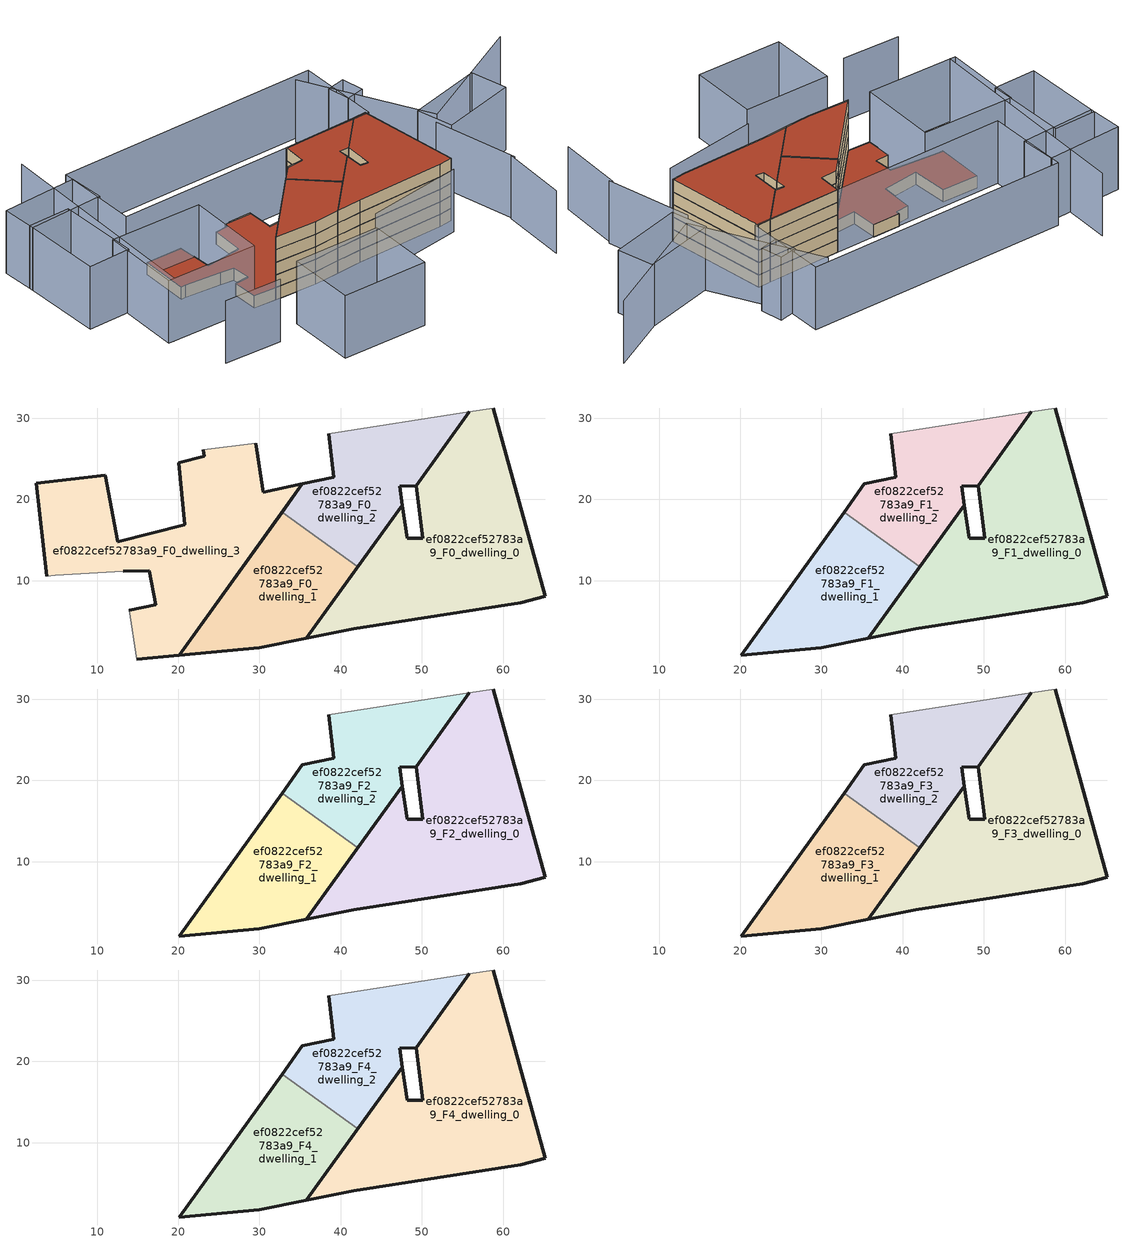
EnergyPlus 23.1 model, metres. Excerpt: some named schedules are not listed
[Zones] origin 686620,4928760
ef0822cef52783a9_F0_dwelling_0
 floor ground (EU_floor_Construction): 65.22,8.09 58.8,31.26 55.86,30.8 49.31,21.7 50.1,15.23 48.21,15.2 47.59,19.32 35.78,2.91 41.61,4.1 62.19,7.25 z0
 wall outside (EU_wall_Construction): 58.8,31.26 65.22,8.09 62.19,7.25 41.61,4.1 35.78,2.91 47.59,19.32 48.21,15.2 50.1,15.23 49.31,21.7 55.86,30.8 z0:3
 wall adiabatic (EU_wall_Construction): 55.86,30.8 58.8,31.26 z0:3
ef0822cef52783a9_F0_dwelling_1
 floor ground (EU_floor_Construction): 35.78,2.91 42.12,11.71 32.79,18.43 20.12,0.83 29.99,1.72 z0
 wall outside (EU_wall_Construction): 42.12,11.71 35.78,2.91 29.99,1.72 20.12,0.83 32.79,18.43 z0:3
 wall to ef0822cef52783a9_F0_dwelling_2 (EU_wall_Construction): 32.79,18.43 42.12,11.71 z0:3
ef0822cef52783a9_F0_dwelling_2
 floor ground (EU_floor_Construction): 47.59,19.32 47.25,21.6 49.31,21.7 55.86,30.8 38.54,28.08 39.17,22.72 35.3,21.91 32.79,18.43 42.12,11.71 z0
 wall outside (EU_wall_Construction): 32.79,18.43 35.3,21.91 39.17,22.72 38.54,28.08 / 55.86,30.8 49.31,21.7 47.25,21.6 47.59,19.32 42.12,11.71 z0:3
 wall adiabatic (EU_wall_Construction): 38.54,28.08 55.86,30.8 z0:3
ef0822cef52783a9_F0_dwelling_3
 floor ground (EU_floor_Construction): 20.12,0.83 35.3,21.91 30.49,20.9 29.56,26.94 23.11,26.13 23.22,25.32 20.05,24.52 20.8,16.86 12.55,14.76 11.03,22.99 2.49,22 3.83,10.56 4.86,10.68 13.21,11.14 16.41,11.24 17.25,7 13.96,6.35 14.89,0.35 z0
 wall outside (EU_wall_Construction): 3.83,10.56 2.49,22 11.03,22.99 12.55,14.76 20.8,16.86 20.05,24.52 23.22,25.32 23.11,26.13 / 29.56,26.94 30.49,20.9 35.3,21.91 20.12,0.83 14.89,0.35 / 13.96,6.35 17.25,7 16.41,11.24 13.21,11.14 z0:3
 wall adiabatic (EU_wall_Construction): 13.21,11.14 4.86,10.68 3.83,10.56 / 23.11,26.13 29.56,26.94 / 14.89,0.35 13.96,6.35 z0:3
 roof outside (EU_roof_Construction): 35.3,21.91 20.12,0.83 14.89,0.35 13.96,6.35 17.25,7 16.41,11.24 13.21,11.14 4.86,10.68 3.83,10.56 2.49,22 11.03,22.99 12.55,14.76 20.8,16.86 20.05,24.52 23.22,25.32 23.11,26.13 29.56,26.94 30.49,20.9 z3
ef0822cef52783a9_F1_dwelling_0
 floor to ef0822cef52783a9_F0_dwelling_0 (EU_floor_Construction): 65.22,8.09 58.8,31.26 55.86,30.8 49.31,21.7 50.1,15.23 48.21,15.2 47.59,19.32 35.78,2.91 41.61,4.1 62.19,7.25 z3
 wall outside (EU_wall_Construction): 58.8,31.26 65.22,8.09 62.19,7.25 41.61,4.1 35.78,2.91 47.59,19.32 48.21,15.2 50.1,15.23 49.31,21.7 55.86,30.8 z3:6
 wall adiabatic (EU_wall_Construction): 55.86,30.8 58.8,31.26 z3:6
ef0822cef52783a9_F1_dwelling_1
 floor to ef0822cef52783a9_F0_dwelling_1 (EU_floor_Construction): 35.78,2.91 42.12,11.71 32.79,18.43 20.12,0.83 29.99,1.72 z3
 wall outside (EU_wall_Construction): 42.12,11.71 35.78,2.91 29.99,1.72 20.12,0.83 32.79,18.43 z3:6
 wall to ef0822cef52783a9_F1_dwelling_2 (EU_wall_Construction): 32.79,18.43 42.12,11.71 z3:6
ef0822cef52783a9_F1_dwelling_2
 floor to ef0822cef52783a9_F0_dwelling_2 (EU_floor_Construction): 47.59,19.32 47.25,21.6 49.31,21.7 55.86,30.8 38.54,28.08 39.17,22.72 35.3,21.91 32.79,18.43 42.12,11.71 z3
 wall outside (EU_wall_Construction): 32.79,18.43 35.3,21.91 39.17,22.72 38.54,28.08 / 55.86,30.8 49.31,21.7 47.25,21.6 47.59,19.32 42.12,11.71 z3:6
 wall adiabatic (EU_wall_Construction): 38.54,28.08 55.86,30.8 z3:6
ef0822cef52783a9_F2_dwelling_0
 floor to ef0822cef52783a9_F1_dwelling_0 (EU_floor_Construction): 65.22,8.09 58.8,31.26 55.86,30.8 49.31,21.7 50.1,15.23 48.21,15.2 47.59,19.32 35.78,2.91 41.61,4.1 62.19,7.25 z6
 wall outside (EU_wall_Construction): 58.8,31.26 65.22,8.09 62.19,7.25 41.61,4.1 35.78,2.91 47.59,19.32 48.21,15.2 50.1,15.23 49.31,21.7 55.86,30.8 z6:9
 wall adiabatic (EU_wall_Construction): 55.86,30.8 58.8,31.26 z6:9
ef0822cef52783a9_F2_dwelling_1
 floor to ef0822cef52783a9_F1_dwelling_1 (EU_floor_Construction): 35.78,2.91 42.12,11.71 32.79,18.43 20.12,0.83 29.99,1.72 z6
 wall outside (EU_wall_Construction): 42.12,11.71 35.78,2.91 29.99,1.72 20.12,0.83 32.79,18.43 z6:9
 wall to ef0822cef52783a9_F2_dwelling_2 (EU_wall_Construction): 32.79,18.43 42.12,11.71 z6:9
ef0822cef52783a9_F2_dwelling_2
 floor to ef0822cef52783a9_F1_dwelling_2 (EU_floor_Construction): 47.59,19.32 47.25,21.6 49.31,21.7 55.86,30.8 38.54,28.08 39.17,22.72 35.3,21.91 32.79,18.43 42.12,11.71 z6
 wall outside (EU_wall_Construction): 32.79,18.43 35.3,21.91 39.17,22.72 38.54,28.08 / 55.86,30.8 49.31,21.7 47.25,21.6 47.59,19.32 42.12,11.71 z6:9
 wall adiabatic (EU_wall_Construction): 38.54,28.08 55.86,30.8 z6:9
ef0822cef52783a9_F3_dwelling_0
 floor to ef0822cef52783a9_F2_dwelling_0 (EU_floor_Construction): 65.22,8.09 58.8,31.26 55.86,30.8 49.31,21.7 50.1,15.23 48.21,15.2 47.59,19.32 35.78,2.91 41.61,4.1 62.19,7.25 z9
 wall outside (EU_wall_Construction): 58.8,31.26 65.22,8.09 62.19,7.25 41.61,4.1 35.78,2.91 47.59,19.32 48.21,15.2 50.1,15.23 49.31,21.7 55.86,30.8 z9:12
 wall adiabatic (EU_wall_Construction): 55.86,30.8 58.8,31.26 z9:12
ef0822cef52783a9_F3_dwelling_1
 floor to ef0822cef52783a9_F2_dwelling_1 (EU_floor_Construction): 35.78,2.91 42.12,11.71 32.79,18.43 20.12,0.83 29.99,1.72 z9
 wall outside (EU_wall_Construction): 42.12,11.71 35.78,2.91 29.99,1.72 20.12,0.83 32.79,18.43 z9:12
 wall to ef0822cef52783a9_F3_dwelling_2 (EU_wall_Construction): 32.79,18.43 42.12,11.71 z9:12
ef0822cef52783a9_F3_dwelling_2
 floor to ef0822cef52783a9_F2_dwelling_2 (EU_floor_Construction): 47.59,19.32 47.25,21.6 49.31,21.7 55.86,30.8 38.54,28.08 39.17,22.72 35.3,21.91 32.79,18.43 42.12,11.71 z9
 wall outside (EU_wall_Construction): 32.79,18.43 35.3,21.91 39.17,22.72 38.54,28.08 / 55.86,30.8 49.31,21.7 47.25,21.6 47.59,19.32 42.12,11.71 z9:12
 wall adiabatic (EU_wall_Construction): 38.54,28.08 55.86,30.8 z9:12
ef0822cef52783a9_F4_dwelling_0
 floor to ef0822cef52783a9_F3_dwelling_0 (EU_floor_Construction): 65.22,8.09 58.8,31.26 55.86,30.8 49.31,21.7 50.1,15.23 48.21,15.2 47.59,19.32 35.78,2.91 41.61,4.1 62.19,7.25 z12
 wall outside (EU_wall_Construction): 58.8,31.26 65.22,8.09 62.19,7.25 41.61,4.1 35.78,2.91 47.59,19.32 48.21,15.2 50.1,15.23 49.31,21.7 55.86,30.8 z12:15
 wall adiabatic (EU_wall_Construction): 55.86,30.8 58.8,31.26 z12:15
 roof outside (EU_roof_Construction): 58.8,31.26 65.22,8.09 62.19,7.25 41.61,4.1 35.78,2.91 47.59,19.32 48.21,15.2 50.1,15.23 49.31,21.7 55.86,30.8 z15
ef0822cef52783a9_F4_dwelling_1
 floor to ef0822cef52783a9_F3_dwelling_1 (EU_floor_Construction): 35.78,2.91 42.12,11.71 32.79,18.43 20.12,0.83 29.99,1.72 z12
 wall outside (EU_wall_Construction): 42.12,11.71 35.78,2.91 29.99,1.72 20.12,0.83 32.79,18.43 z12:15
 wall to ef0822cef52783a9_F4_dwelling_2 (EU_wall_Construction): 32.79,18.43 42.12,11.71 z12:15
 roof outside (EU_roof_Construction): 42.12,11.71 35.78,2.91 29.99,1.72 20.12,0.83 32.79,18.43 z15
ef0822cef52783a9_F4_dwelling_2
 floor to ef0822cef52783a9_F3_dwelling_2 (EU_floor_Construction): 47.59,19.32 47.25,21.6 49.31,21.7 55.86,30.8 38.54,28.08 39.17,22.72 35.3,21.91 32.79,18.43 42.12,11.71 z12
 wall outside (EU_wall_Construction): 32.79,18.43 35.3,21.91 39.17,22.72 38.54,28.08 / 55.86,30.8 49.31,21.7 47.25,21.6 47.59,19.32 42.12,11.71 z12:15
 wall adiabatic (EU_wall_Construction): 38.54,28.08 55.86,30.8 z12:15
 roof outside (EU_roof_Construction): 55.86,30.8 49.31,21.7 47.25,21.6 47.59,19.32 42.12,11.71 32.79,18.43 35.3,21.91 39.17,22.72 38.54,28.08 z15
shading: -0.22,-14.1 13.15,-12.81 / 41.84,-1.78 63.57,4.27 / 77.31,-12.8 75.94,2.69 / 76.44,2.05 69.26,20.99 / 96.16,41.46 70.85,23.34 / 70.85,23.34 52.77,48.6 / -10.24,49.77 -5,-1.84 / 19.37,-8.81 39.36,-6.37 / 39.36,-6.37 41.29,-22.21 / 41.29,-22.21 21.3,-24.64 / 21.3,-24.64 19.37,-8.81 / 14.89,0.35 -6.45,-2 / -6.45,-2 -8.5,16.6 / -8.5,16.6 12.84,18.95 / 12.84,18.95 14.89,0.35 / 68.17,26.42 84.57,32.95 / 84.57,32.95 87.78,24.91 / 87.78,24.91 71.38,18.37 / 71.38,18.37 68.17,26.42 / 62.54,38.85 58.48,37.5 / 58.48,37.5 56.83,42.43 / 56.83,42.43 60.89,43.79 / 60.89,43.79 62.54,38.85 / -17.36,10.43 -20.28,29.55 / -20.28,29.55 -10.42,31.06 / -10.42,31.06 -7.5,11.94 / -7.5,11.94 -17.36,10.43 / -2.71,31.67 -20.1,28.53 / -20.1,28.53 -21.58,36.67 / -21.58,36.67 -4.19,39.82 / -4.19,39.82 -2.71,31.67 / -4.58,41.91 56.73,50.33 / 56.73,50.33 59.39,30.94 / 59.39,30.94 -1.92,22.53 / -1.92,22.53 -4.58,41.91 z0:15
[Building]
EU S2 Campaign: North Axis=0; Terrain=City; Solar Distribution=FullExterior
[Site:Location]
Bologna: Latitude=44.5; Longitude=11.25; Time Zone=1; Elevation=37
[SizingPeriod:WeatherFileDays]
AnnualSizingPeriod: Begin Month=1; Begin Day of Month=1; End Month=12; End Day of Month=31; Day of Week for Start Day=Monday; Use Weather File Daylight Saving Period=No; Use Weather File Rain and Snow Indicators=No
[MATERIAL]
EU_InternalMass_Material: Roughness=MediumRough; Thickness=0.1; Conductivity=1; Density=1800; Specific Heat=900; Thermal Absorptance=0.9; Solar Absorptance=0.7; Visible Absorptance=0.7
[MATERIAL:NOMASS] Roughness=MediumRough; Thermal Absorptance=0.9; Solar Absorptance=0.7; Visible Absorptance=0.7
Name | Thermal Resistance
EU_wall_NoMass | 0.905828
EU_roof_NoMass | 0.37593
EU_floor_NoMass | 0.67114
[CONSTRUCTION]
EU_wall_Construction: EU_wall_NoMass
EU_roof_Construction: EU_roof_NoMass
EU_floor_Construction: EU_floor_NoMass
EU_InternalMass_Construction: EU_InternalMass_Material
[ZONE] Type=1; Multiplier=1; Ceiling Height=autocalculate; Floor Area=autocalculate; Part of Total Floor Area=Yes
Name | Volume
ef0822cef52783a9_F0_dwelling_0; ef0822cef52783a9_F1_dwelling_0; ef0822cef52783a9_F2_dwelling_0; ef0822cef52783a9_F3_dwelling_0; ef0822cef52783a9_F4_dwelling_0 | 1155.22
ef0822cef52783a9_F0_dwelling_1; ef0822cef52783a9_F1_dwelling_1; ef0822cef52783a9_F2_dwelling_1; ef0822cef52783a9_F3_dwelling_1; ef0822cef52783a9_F4_dwelling_1 | 570.735
ef0822cef52783a9_F0_dwelling_2 | 587.535
ef0822cef52783a9_F1_dwelling_2; ef0822cef52783a9_F2_dwelling_2; ef0822cef52783a9_F3_dwelling_2; ef0822cef52783a9_F4_dwelling_2 | 587.536
ef0822cef52783a9_F0_dwelling_3 | 1152.25
[INTERNALMASS] Construction=EU_InternalMass_Construction
Name | Zone or ZoneList | Surface Area
ef0822cef52783a9_F0_dwelling_0_EU_InternalMass | ef0822cef52783a9_F0_dwelling_0 | 385.072
ef0822cef52783a9_F0_dwelling_1_EU_InternalMass | ef0822cef52783a9_F0_dwelling_1 | 190.245
ef0822cef52783a9_F0_dwelling_2_EU_InternalMass | ef0822cef52783a9_F0_dwelling_2 | 195.845
ef0822cef52783a9_F0_dwelling_3_EU_InternalMass | ef0822cef52783a9_F0_dwelling_3 | 384.082
ef0822cef52783a9_F1_dwelling_0_EU_InternalMass | ef0822cef52783a9_F1_dwelling_0 | 288.823
ef0822cef52783a9_F1_dwelling_1_EU_InternalMass | ef0822cef52783a9_F1_dwelling_1 | 288.811
ef0822cef52783a9_F1_dwelling_2_EU_InternalMass | ef0822cef52783a9_F1_dwelling_2 | 577.618
ef0822cef52783a9_F2_dwelling_0_EU_InternalMass | ef0822cef52783a9_F2_dwelling_0 | 288.823
ef0822cef52783a9_F2_dwelling_1_EU_InternalMass | ef0822cef52783a9_F2_dwelling_1 | 288.811
ef0822cef52783a9_F2_dwelling_2_EU_InternalMass | ef0822cef52783a9_F2_dwelling_2 | 577.618
ef0822cef52783a9_F3_dwelling_0_EU_InternalMass | ef0822cef52783a9_F3_dwelling_0 | 288.823
ef0822cef52783a9_F3_dwelling_1_EU_InternalMass | ef0822cef52783a9_F3_dwelling_1 | 288.811
ef0822cef52783a9_F3_dwelling_2_EU_InternalMass | ef0822cef52783a9_F3_dwelling_2 | 577.618
ef0822cef52783a9_F4_dwelling_0_EU_InternalMass | ef0822cef52783a9_F4_dwelling_0 | 288.823
ef0822cef52783a9_F4_dwelling_1_EU_InternalMass | ef0822cef52783a9_F4_dwelling_1 | 288.811
ef0822cef52783a9_F4_dwelling_2_EU_InternalMass | ef0822cef52783a9_F4_dwelling_2 | 577.618
[OTHEREQUIPMENT] Fuel Type=Electricity; Design Level Calculation Method=Watts/Area; Power per Zone Floor Area=1; Fraction Latent=0; Fraction Radiant=0; Fraction Lost=0; Carbon Dioxide Generation Rate=0; EndUse Subcategory=EU_Step8_InternalGains
Name | Zone or ZoneList or Space or SpaceList | Schedule
EU_Step8_InternalGain_ef0822cef52783a9_F0_dwelling_0_f000 | ef0822cef52783a9_F0_dwelling_0 | EU_Step8_GainSchedule_ef0822cef52783a9_F0_dwelling_0_f000
EU_Step8_InternalGain_ef0822cef52783a9_F0_dwelling_1_f000 | ef0822cef52783a9_F0_dwelling_1 | EU_Step8_GainSchedule_ef0822cef52783a9_F0_dwelling_1_f000
EU_Step8_InternalGain_ef0822cef52783a9_F0_dwelling_2_f000 | ef0822cef52783a9_F0_dwelling_2 | EU_Step8_GainSchedule_ef0822cef52783a9_F0_dwelling_2_f000
EU_Step8_InternalGain_ef0822cef52783a9_F0_dwelling_3_f000 | ef0822cef52783a9_F0_dwelling_3 | EU_Step8_GainSchedule_ef0822cef52783a9_F0_dwelling_3_f000
EU_Step8_InternalGain_ef0822cef52783a9_F1_dwelling_0_f000 | ef0822cef52783a9_F1_dwelling_0 | EU_Step8_GainSchedule_ef0822cef52783a9_F1_dwelling_0_f000
EU_Step8_InternalGain_ef0822cef52783a9_F1_dwelling_1_f000 | ef0822cef52783a9_F1_dwelling_1 | EU_Step8_GainSchedule_ef0822cef52783a9_F1_dwelling_1_f000
EU_Step8_InternalGain_ef0822cef52783a9_F1_dwelling_2_f000 | ef0822cef52783a9_F1_dwelling_2 | EU_Step8_GainSchedule_ef0822cef52783a9_F1_dwelling_2_f000
EU_Step8_InternalGain_ef0822cef52783a9_F2_dwelling_0_f000 | ef0822cef52783a9_F2_dwelling_0 | EU_Step8_GainSchedule_ef0822cef52783a9_F2_dwelling_0_f000
EU_Step8_InternalGain_ef0822cef52783a9_F2_dwelling_1_f000 | ef0822cef52783a9_F2_dwelling_1 | EU_Step8_GainSchedule_ef0822cef52783a9_F2_dwelling_1_f000
EU_Step8_InternalGain_ef0822cef52783a9_F2_dwelling_2_f000 | ef0822cef52783a9_F2_dwelling_2 | EU_Step8_GainSchedule_ef0822cef52783a9_F2_dwelling_2_f000
EU_Step8_InternalGain_ef0822cef52783a9_F3_dwelling_0_f000 | ef0822cef52783a9_F3_dwelling_0 | EU_Step8_GainSchedule_ef0822cef52783a9_F3_dwelling_0_f000
EU_Step8_InternalGain_ef0822cef52783a9_F3_dwelling_1_f000 | ef0822cef52783a9_F3_dwelling_1 | EU_Step8_GainSchedule_ef0822cef52783a9_F3_dwelling_1_f000
EU_Step8_InternalGain_ef0822cef52783a9_F3_dwelling_2_f000 | ef0822cef52783a9_F3_dwelling_2 | EU_Step8_GainSchedule_ef0822cef52783a9_F3_dwelling_2_f000
EU_Step8_InternalGain_ef0822cef52783a9_F4_dwelling_0_f000 | ef0822cef52783a9_F4_dwelling_0 | EU_Step8_GainSchedule_ef0822cef52783a9_F4_dwelling_0_f000
EU_Step8_InternalGain_ef0822cef52783a9_F4_dwelling_1_f000 | ef0822cef52783a9_F4_dwelling_1 | EU_Step8_GainSchedule_ef0822cef52783a9_F4_dwelling_1_f000
EU_Step8_InternalGain_ef0822cef52783a9_F4_dwelling_2_f000 | ef0822cef52783a9_F4_dwelling_2 | EU_Step8_GainSchedule_ef0822cef52783a9_F4_dwelling_2_f000
[ZONEVENTILATION:DESIGNFLOWRATE] Schedule=EU_AlwaysOn; Design Flow Rate Calculation Method=AirChanges/Hour; Air Changes per Hour=0.73129; Ventilation Type=Natural; Fan Pressure Rise=0; Fan Total Efficiency=1; Constant Term Coefficient=1; Temperature Term Coefficient=0; Velocity Term Coefficient=0; Velocity Squared Term Coefficient=0; Minimum Indoor Temperature=-100; Maximum Indoor Temperature=100; Delta Temperature=-100; Minimum Outdoor Temperature=-100; Maximum Outdoor Temperature=100; Maximum Wind Speed=40
Name | Zone or ZoneList or Space or SpaceList
EU_ConstantAir_ef0822cef52783a9_F0_dwelling_0 | ef0822cef52783a9_F0_dwelling_0
EU_ConstantAir_ef0822cef52783a9_F0_dwelling_1 | ef0822cef52783a9_F0_dwelling_1
EU_ConstantAir_ef0822cef52783a9_F0_dwelling_2 | ef0822cef52783a9_F0_dwelling_2
EU_ConstantAir_ef0822cef52783a9_F0_dwelling_3 | ef0822cef52783a9_F0_dwelling_3
EU_ConstantAir_ef0822cef52783a9_F1_dwelling_0 | ef0822cef52783a9_F1_dwelling_0
EU_ConstantAir_ef0822cef52783a9_F1_dwelling_1 | ef0822cef52783a9_F1_dwelling_1
EU_ConstantAir_ef0822cef52783a9_F1_dwelling_2 | ef0822cef52783a9_F1_dwelling_2
EU_ConstantAir_ef0822cef52783a9_F2_dwelling_0 | ef0822cef52783a9_F2_dwelling_0
EU_ConstantAir_ef0822cef52783a9_F2_dwelling_1 | ef0822cef52783a9_F2_dwelling_1
EU_ConstantAir_ef0822cef52783a9_F2_dwelling_2 | ef0822cef52783a9_F2_dwelling_2
EU_ConstantAir_ef0822cef52783a9_F3_dwelling_0 | ef0822cef52783a9_F3_dwelling_0
EU_ConstantAir_ef0822cef52783a9_F3_dwelling_1 | ef0822cef52783a9_F3_dwelling_1
EU_ConstantAir_ef0822cef52783a9_F3_dwelling_2 | ef0822cef52783a9_F3_dwelling_2
EU_ConstantAir_ef0822cef52783a9_F4_dwelling_0 | ef0822cef52783a9_F4_dwelling_0
EU_ConstantAir_ef0822cef52783a9_F4_dwelling_1 | ef0822cef52783a9_F4_dwelling_1
EU_ConstantAir_ef0822cef52783a9_F4_dwelling_2 | ef0822cef52783a9_F4_dwelling_2
[HVACTEMPLATE:THERMOSTAT] Constant Heating Setpoint=20; Constant Cooling Setpoint=50
EU_HeatOnly_ef0822cef52783a9_F0_dwelling_0; EU_HeatOnly_ef0822cef52783a9_F0_dwelling_1; EU_HeatOnly_ef0822cef52783a9_F0_dwelling_2; EU_HeatOnly_ef0822cef52783a9_F0_dwelling_3; EU_HeatOnly_ef0822cef52783a9_F1_dwelling_0; EU_HeatOnly_ef0822cef52783a9_F1_dwelling_1; EU_HeatOnly_ef0822cef52783a9_F1_dwelling_2; EU_HeatOnly_ef0822cef52783a9_F2_dwelling_0; EU_HeatOnly_ef0822cef52783a9_F2_dwelling_1; EU_HeatOnly_ef0822cef52783a9_F2_dwelling_2; EU_HeatOnly_ef0822cef52783a9_F3_dwelling_0; EU_HeatOnly_ef0822cef52783a9_F3_dwelling_1; EU_HeatOnly_ef0822cef52783a9_F3_dwelling_2; EU_HeatOnly_ef0822cef52783a9_F4_dwelling_0; EU_HeatOnly_ef0822cef52783a9_F4_dwelling_1; EU_HeatOnly_ef0822cef52783a9_F4_dwelling_2
[HVACTEMPLATE:ZONE:IDEALLOADSAIRSYSTEM] System Availability Schedule=EU_AlwaysOn; Maximum Heating Supply Air Temperature=50; Minimum Cooling Supply Air Temperature=13; Maximum Heating Supply Air Humidity Ratio=0.0156; Minimum Cooling Supply Air Humidity Ratio=0.0077; Heating Limit=NoLimit; Cooling Limit=NoLimit; Heating Availability Schedule=EU_AlwaysOn; Cooling Availability Schedule=EU_CoolingOff; Dehumidification Control Type=ConstantSensibleHeatRatio; Cooling Sensible Heat Ratio=0.7; Dehumidification Setpoint=60; Humidification Control Type=None; Humidification Setpoint=30; Outdoor Air Method=None; Outdoor Air Flow Rate per Person=0.00944; Outdoor Air Flow Rate per Zone Floor Area=0; Outdoor Air Flow Rate per Zone=0; Demand Controlled Ventilation Type=None; Outdoor Air Economizer Type=NoEconomizer; Heat Recovery Type=None; Sensible Heat Recovery Effectiveness=0.7; Latent Heat Recovery Effectiveness=0.65
Name | Template Thermostat
ef0822cef52783a9_F0_dwelling_0 | EU_HeatOnly_ef0822cef52783a9_F0_dwelling_0
ef0822cef52783a9_F0_dwelling_1 | EU_HeatOnly_ef0822cef52783a9_F0_dwelling_1
ef0822cef52783a9_F0_dwelling_2 | EU_HeatOnly_ef0822cef52783a9_F0_dwelling_2
ef0822cef52783a9_F0_dwelling_3 | EU_HeatOnly_ef0822cef52783a9_F0_dwelling_3
ef0822cef52783a9_F1_dwelling_0 | EU_HeatOnly_ef0822cef52783a9_F1_dwelling_0
ef0822cef52783a9_F1_dwelling_1 | EU_HeatOnly_ef0822cef52783a9_F1_dwelling_1
ef0822cef52783a9_F1_dwelling_2 | EU_HeatOnly_ef0822cef52783a9_F1_dwelling_2
